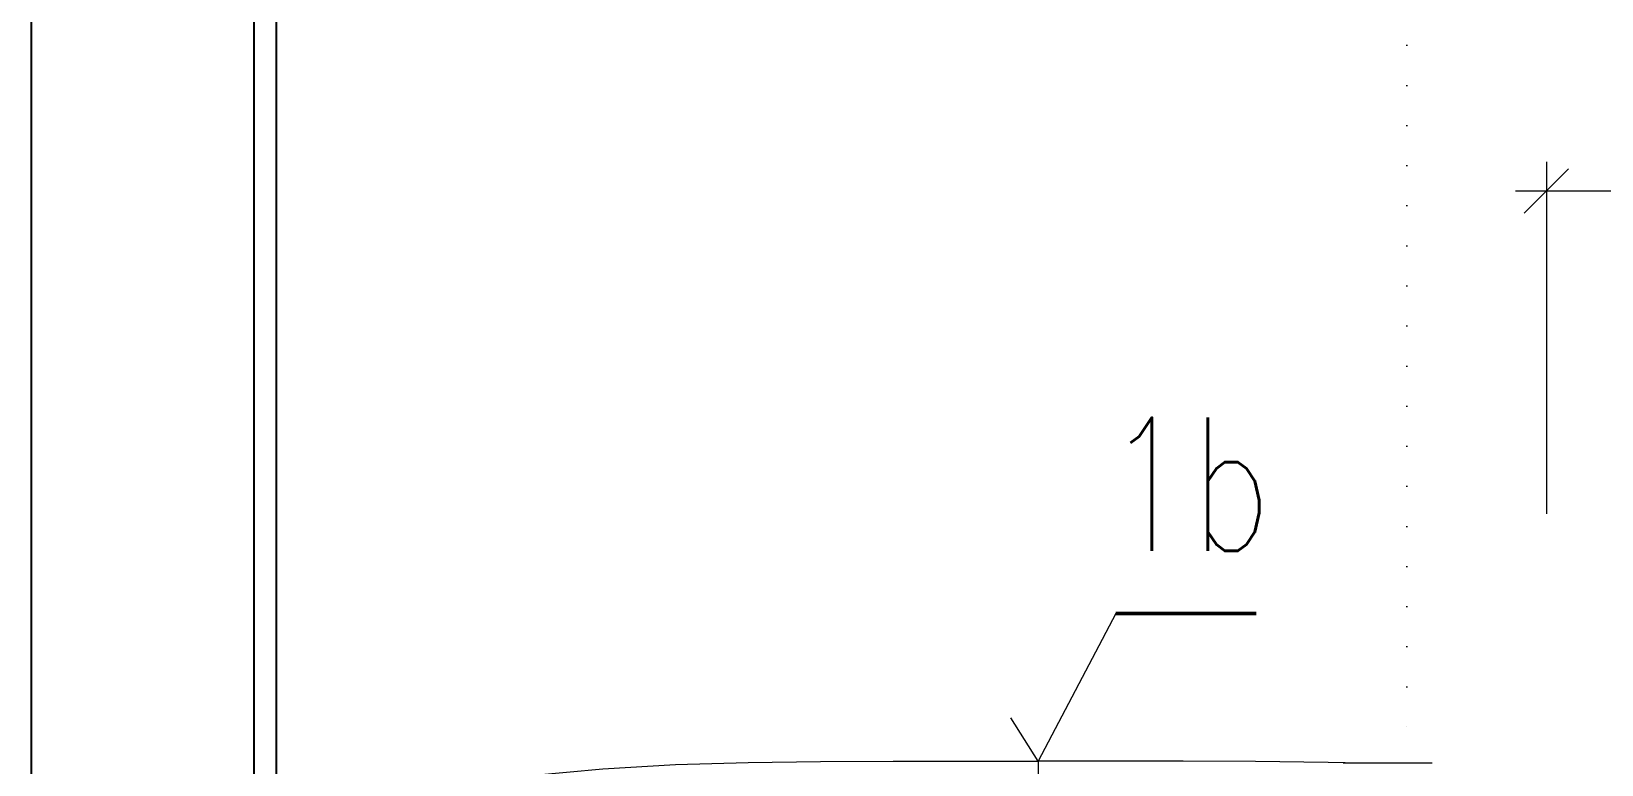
# Model space of a CAD drawing. Extents: x 43000 to 200282, y 3579 to 63943.
# Drawn here: x 111943 to 115472, y 35173 to 36821 of the extents above; entities that cross this region are included whole.
import ezdxf

# ---------------------------------------------------------------- set-up
doc = ezdxf.new("R2010")
doc.units = 0
doc.header["$MEASUREMENT"] = 0
doc.linetypes.add('ACAD_ISO07W100', pattern=[3, 0, -3])
doc.layers.get('0').update_dxf_attribs({"linetype": 'CONTINUOUS'})
doc.layers.add('NETLAC', color=6, linetype='CONTINUOUS', plot=False)
doc.layers.add('PDF5_Geometry', color=7, linetype='CONTINUOUS')
for name, color, linetype, lineweight in [('PISMO-R', 6, 'CONTINUOUS', 9), ('TENKE', 7, 'CONTINUOUS', 9), ('vyk-privod', 1, 'CONTINUOUS', 50)]:
    doc.layers.add(name, color=color, linetype=linetype, lineweight=lineweight)
doc.styles.add('TEXT125', font='romans.shx', dxfattribs={"width": 0.8, "height": 100})

# ---------------------------------------------------------------- blocks, each defined once
blk = doc.blocks.new('pohlad vonkajšia')
at = {"layer": 'PDF5_Geometry', "lineweight": 13}
for points in [[(15997.3, 2769.8), (16078.9, 2777.6), (16160.4, 2782.3), (16241.9, 2784.7), (16323.3, 2785.7), (16404.8, 2786), (16486.3, 2786.1), (16567.8, 2786.1), (16567.8, 2784.3), (16567.8, 2778.9), (16567.8, 2769.8)], [(16912.9, 2784.1), (16893.8, 2784.7), (16812.2, 2785.7), (16730.8, 2786), (16649.3, 2786.1), (16567.8, 2786.1)], [(16910.7, 2784.1), (17010.6, 2784.1)]]:
    blk.add_lwpolyline(points, dxfattribs=at)

msp = doc.modelspace()

# ---------------------------------------------------------------- linework, layer by layer
at = {"elevation": -0.8}
for points in [[(112443.2, 31019.8), (142943.2, 31019.8), (142943.2, 44869.8), (112443.2, 44869.8)], [(112493.2, 31069.8), (142893.2, 31069.8), (142893.2, 44819.8), (112493.2, 44819.8)]]:
    msp.add_lwpolyline(points, close=True, dxfattribs=at)
at = {"layer": 'NETLAC', "elevation": -0.8}
msp.add_lwpolyline([(143543.2, 30519.8), (111943.2, 30519.8), (111943.2, 45369.8), (143543.2, 45369.8)], close=True, dxfattribs=at)
at = {"layer": 'PISMO-R', "color": 4}
for p, q in [((115297.5, 36411.9, -0.8), (115397.5, 36511.9, -0.8)), ((118511.4, 36461.9, -0.3), (115278.4, 36461.9, -0.3))]:
    msp.add_line(p, q, dxfattribs=at)
at = {"layer": 'PISMO-R', "color": 0}
msp.add_line((114379.9, 35512.4, -0.8), (114205.4, 35180.6, -0.8), dxfattribs=at)
at = {"layer": 'TENKE', "color": 7, "linetype": 'ACAD_ISO07W100', "ltscale": 30}
msp.add_line((115034, 42195.5, -1.1), (115034, 35176.7, -0.9), dxfattribs=at)
at = {"layer": 'TENKE'}
for p, q in [((115347.5, 36527.4, -0.8), (115347.5, 35736.7, -0.8)), ((114205.4, 35180.6, -0.8), (114143.8, 35278, -0.8))]:
    msp.add_line(p, q, dxfattribs=at)
at = {"layer": 'vyk-privod', "ltscale": 2}
msp.add_line((114695.5, 35512.4, -0.8), (114379.9, 35512.4, -0.8), dxfattribs=at)

# ---------------------------------------------------------------- block references
at = {"xscale": 2, "yscale": 2, "zscale": 2}
msp.add_blockref('pohlad vonkajšia', (81069.7, 29608.4, -0.8), dxfattribs=at)

# ---------------------------------------------------------------- texts
at = {"layer": 'vyk-privod', "color": 1, "ltscale": 2, "style": 'TEXT125', "width": 0.75}
msp.add_text('1b', height=300, dxfattribs=at).set_placement((114355.1, 35652.9, -0.8))

doc.saveas('drawing.dxf')
